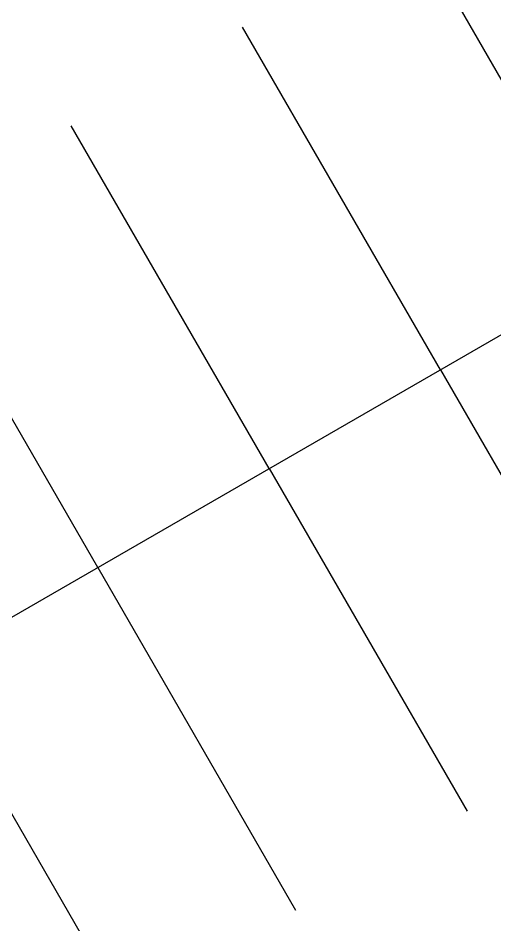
# Model space of a CAD drawing. Header units: metres. Extents: x 99558 to 100446, y 49739 to 50255.
# Drawn here: x 100036.41 to 100042.43, y 50060.68 to 50072.13 of the extents above; entities that cross this region are included whole.
import ezdxf

# ---------------------------------------------------------------- set-up
doc = ezdxf.new("R2010")
doc.units = ezdxf.units.M
doc.header["$MEASUREMENT"] = 0
doc.layers.add('ParkingSpace', color=9, linetype='Continuous')
doc.layers.add('Walkway', color=104, linetype='Continuous')

# ---------------------------------------------------------------- blocks, each defined once
blk = doc.blocks.new('ParkingSpaces')
at = {"layer": 'ParkingSpace'}
for points in [[(-15, 0), (-15, 5)], [(-12.5, 0), (-12.5, 5)], [(-10, 0), (-10, 5)], [(-7.5, 0), (-7.5, 5)], [(0, 0), (-17.5, 0)], [(0, 0), (-17.5, 0)], [(-12.5, 0), (-12.5, -5)], [(-10, 0), (-10, -5)], [(-7.5, 0), (-7.5, -5)], [(-5, 0), (-5, -5)]]:
    blk.add_lwpolyline(points, dxfattribs=at)

msp = doc.modelspace()

# ---------------------------------------------------------------- block references
at = {"layer": 'Walkway', "xscale": -1, "rotation": 29.99999999999326}
msp.add_blockref('ParkingSpaces', (100030.921, 50061.442), dxfattribs=at)

doc.saveas('drawing.dxf')
